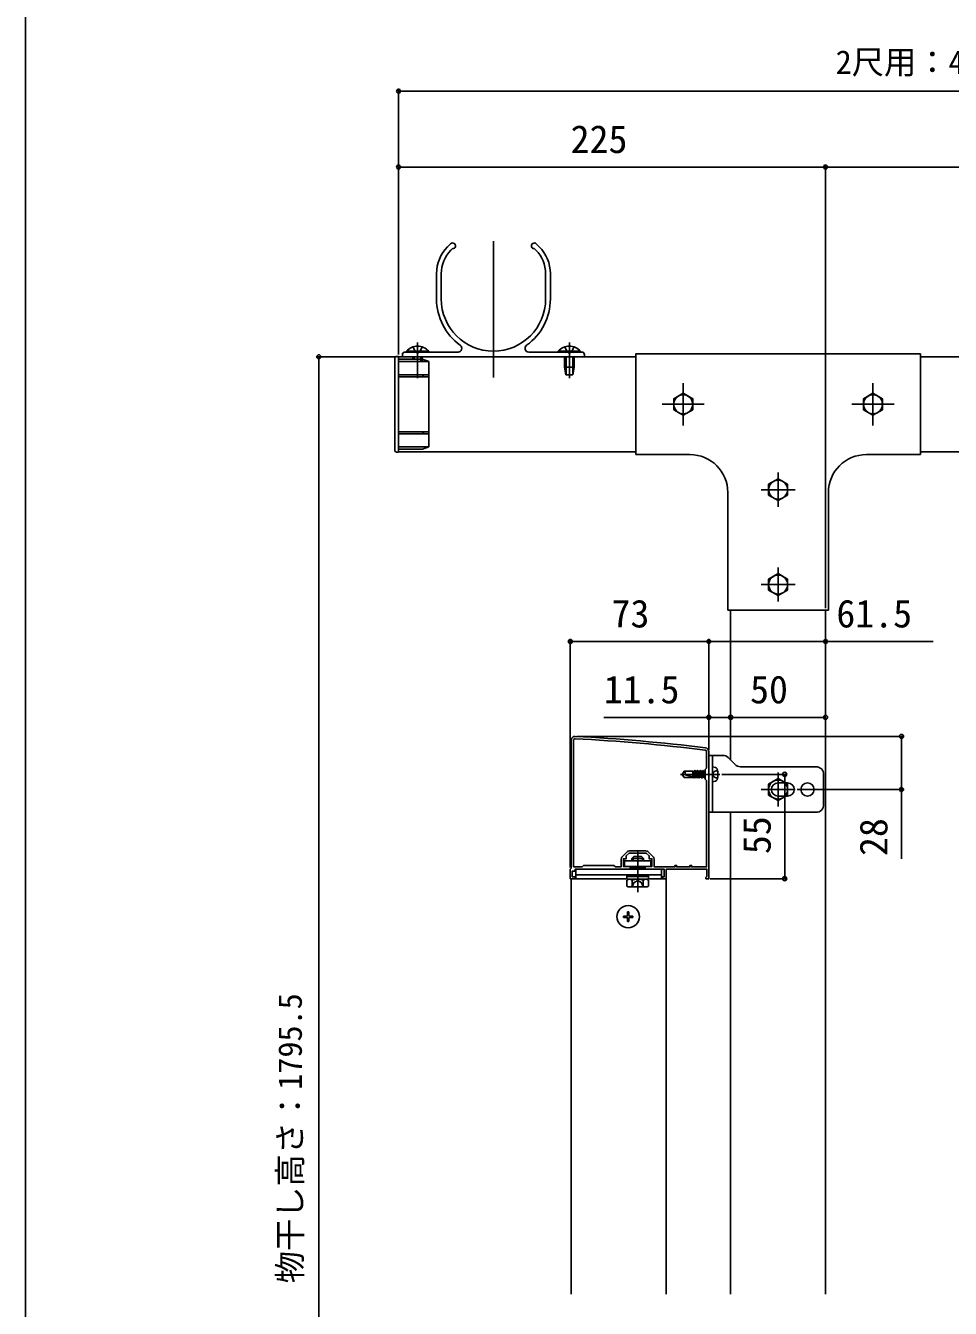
# Model space of a CAD drawing. Units: millimetres, scale not verified. Extents: x -875 to 875, y -1304 to 1296.
# Drawn here: x -875 to -388, y -763 to -87 of the extents above; entities that cross this region are included whole.
import ezdxf
from ezdxf.enums import TextEntityAlignment as Align

# ---------------------------------------------------------------- set-up
doc = ezdxf.new("R2010")
doc.units = ezdxf.units.MM
doc.header["$LTSCALE"] = 8
for name, color, linetype in [('0-2_YKK_11', 7, 'Continuous'), ('0-3_YKK_12', 2, 'Continuous'), ('0-4_YKK_13', 4, 'Continuous'), ('0-5_YKK_D', 6, 'Continuous'), ('0-6_YKK_ZWAK', 7, 'Continuous')]:
    doc.layers.add(name, color=color, linetype=linetype)
doc.styles.add('ＭＳ ゴシック', font='')
doc.styles.get('ＭＳ ゴシック').set_extended_font_data('MS Gothic')

msp = doc.modelspace()

# ---------------------------------------------------------------- linework, layer by layer
at = {"layer": '0-2_YKK_11'}
for p, q in [((-586.3, -530.5), (-586.3, -463.7)), ((-557.936, -522.439), (-560.761, -525.264)), ((-548.124, -522), (-556.876, -522)), ((-544.239, -525.264), (-547.064, -522.439))]:
    msp.add_line(p, q, dxfattribs=at)
for points in [[(-587.5, -463.7), (-587.5, -531.2), (-588, -531.7), (-588, -536.7), (-585.5, -536.7), (-585.5, -535.7), (-587, -535.7), (-587, -532.7), (-585.5, -532.7), (-585.5, -531.7), (-578.958, -531.7), (-578.775, -531.58), (-578.225, -531.58), (-578.042, -531.7), (-573.958, -531.7), (-573.775, -531.58), (-573.225, -531.58), (-573.042, -531.7), (-567.958, -531.7), (-567.775, -531.58), (-567.225, -531.58), (-567.042, -531.7), (-556.5, -531.7), (-556.5, -530.2), (-560, -530.2), (-560, -526.2), (-558.5, -526.2), (-558.5, -524.7), (-557, -523.2), (-552.958, -523.2), (-552.775, -523.08), (-552.225, -523.08), (-552.042, -523.2), (-548, -523.2), (-546.5, -524.7), (-546.5, -526.2), (-545, -526.2), (-545, -530.2), (-548.5, -530.2), (-548.5, -531.7)], [(-548.5, -531.7), (-538.5, -531.7), (-538.5, -535.7), (-539.5, -535.7), (-539.5, -536.7), (-537.5, -536.7), (-537.5, -531.7), (-528.958, -531.7), (-528.775, -531.58), (-528.225, -531.58), (-528.042, -531.7), (-516, -531.7), (-516, -535.408), (-516.25, -535.704), (-516.5, -536), (-516.5, -536.7), (-515, -536.7), (-515, -469.7)], [(-516.2, -469.7), (-516.2, -478.4), (-517, -479.2), (-517, -484.2), (-516.2, -485), (-516.2, -530.5), (-524.1, -530.5), (-524.1, -529.7), (-525, -529.7), (-525, -530.5), (-532, -530.5), (-532, -529.7), (-532.9, -529.7), (-532.9, -530.5), (-543.8, -530.5), (-543.8, -526.324)], [(-561.2, -526.324), (-561.2, -530.5), (-564.2, -530.5), (-565, -529.7), (-581, -529.7), (-581.8, -530.5), (-586.3, -530.5)]]:
    msp.add_lwpolyline(points, dxfattribs=at)
for centre, radius, start, end in [((-585.5, -463.7), 2, 86.9684, 180.00001), ((-585.5, -463.7), 0.8, 86.96839, 180.00001), ((-638.281, -1460.299), 998.796, 83.01993, 86.96841), ((-638.281, -1460.299), 999.996, 83.01993, 86.96841), ((-517, -469.7), 0.8, 0.00001, 83.01993), ((-517, -469.7), 2, 0.00001, 83.01993), ((-559.7, -526.324), 1.5, 134.99999, 179.99998), ((-556.876, -523.5), 1.5, 90.00002, 135.00001), ((-548.124, -523.5), 1.5, 44.99999, 89.99998), ((-545.3, -526.324), 1.5, 0.00002, 45.00001)]:
    msp.add_arc(centre, radius, start, end, dxfattribs=at)
at = {"layer": '0-3_YKK_12'}
for p, q in [((-628.5, -200.773), (-628.5, -272.567)), ((-668.5, -254.2), (-668.5, -272.854)), ((-588.5, -254.2), (-588.5, -272.854)), ((-678.5, -261.7), (-553.5, -261.7)), ((-403.5, -261.7), (21.5, -261.7)), ((-528.5, -297.8), (-528.5, -275.6)), ((-428.5, -297.8), (-428.5, -275.6)), ((-539.6, -286.7), (-517.4, -286.7)), ((-439.6, -286.7), (-417.4, -286.7)), ((-678.5, -311.7), (-553.5, -311.7)), ((-403.5, -311.7), (21.5, -311.7)), ((-478.5, -340.7), (-478.5, -322.7)), ((-487.5, -331.7), (-469.5, -331.7)), ((-478.5, -390.7), (-478.5, -372.7)), ((-487.5, -381.7), (-469.5, -381.7)), ((-503.5, -474.2), (-503.5, -395.2)), ((-453.5, -755.582), (-453.5, -395.2)), ((-509.2, -481.7), (-530, -481.7)), ((-478.5, -498.7), (-478.5, -480.7)), ((-487.5, -489.7), (-469.5, -489.7)), ((-503.5, -755.582), (-503.5, -501.7)), ((-587.5, -536.7), (-558.25, -536.7)), ((-587.5, -755.582), (-587.5, -536.7))]:
    msp.add_line(p, q, dxfattribs=at)
msp.add_lwpolyline([(-546.75, -536.7), (-537.5, -536.7), (-537.5, -755.582)], dxfattribs=at)
at = {"layer": '0-4_YKK_13'}
for p, q in [((-652.642, -203.721), (-651.06, -202.139)), ((-605.939, -202.139), (-604.358, -203.721)), ((-650.173, -204.787), (-650.874, -205.489)), ((-606.125, -205.489), (-606.827, -204.787)), ((-658.5, -231.2), (-658.5, -217.863)), ((-656, -217.863), (-656, -231.2)), ((-601, -231.2), (-601, -217.863)), ((-598.5, -217.863), (-598.5, -231.2)), ((-680.5, -262.5), (-680.5, -310.9)), ((-678.5, -261.5), (-679.5, -261.5)), ((-678.5, -311.9), (-678.5, -261.5)), ((-665.797, -263), (-678.5, -263)), ((-676.5, -261.4), (-676.5, -260.7)), ((-580.8, -261.7), (-676.2, -261.7)), ((-675, -259.2), (-669.241, -259.2)), ((-674.4, -258.689), (-666, -258.689)), ((-674.4, -259.2), (-674.4, -258.689)), ((-674.4, -259.2), (-662.6, -259.2)), ((-662.6, -258.689), (-671, -258.689)), ((-671, -263), (-671, -261.7)), ((-670.25, -261.7), (-670.25, -263)), ((-667.758, -259.2), (-647.155, -259.2)), ((-666.75, -261.7), (-666.75, -263.785)), ((-666, -261.7), (-666, -264.058)), ((-665.797, -263), (-662.5, -264.2)), ((-662.6, -259.2), (-662.6, -258.689)), ((-609.845, -259.2), (-589.241, -259.2)), ((-594.4, -258.689), (-586, -258.689)), ((-594.4, -259.2), (-594.4, -258.689)), ((-594.4, -259.2), (-582.6, -259.2)), ((-582.6, -258.689), (-591, -258.689)), ((-591, -267.2), (-591, -261.7)), ((-590.25, -261.7), (-590.25, -271.2)), ((-587.758, -259.2), (-582, -259.2)), ((-586.75, -261.7), (-586.75, -271.2)), ((-586, -261.7), (-586, -267.2)), ((-582.6, -259.2), (-582.6, -258.689)), ((-580.5, -260.7), (-580.5, -261.4)), ((-403.5, -313.2), (-403.5, -260.2)), ((-662.5, -264.2), (-678.5, -264.2)), ((-662.5, -264.2), (-662.5, -309.2)), ((-591, -267.2), (-586, -267.2)), ((-590.3, -271.2), (-591, -267.2)), ((-586.7, -271.2), (-586, -267.2)), ((-662.5, -271.2), (-678.5, -271.2)), ((-662.5, -272.2), (-678.5, -272.2)), ((-586.7, -271.2), (-590.3, -271.2)), ((-662.5, -301.2), (-678.5, -301.2)), ((-662.5, -302.2), (-678.5, -302.2)), ((-662.5, -309.2), (-678.5, -309.2)), ((-665.797, -310.4), (-678.5, -310.4)), ((-665.797, -310.4), (-662.5, -309.2)), ((-678.5, -311.9), (-679.5, -311.9)), ((-525, -313.2), (-553.5, -313.2)), ((-403.5, -313.2), (-432, -313.2)), ((-505, -333.2), (-505, -395.2)), ((-452, -333.2), (-452, -395.2)), ((-505, -395.2), (-452, -395.2)), ((-515, -501.7), (-515, -471.7)), ((-515, -471.7), (-507.657, -471.7)), ((-513, -471.7), (-513, -501.7)), ((-501.171, -476.528), (-504.828, -472.872)), ((-521.57, -483.8), (-522.361, -479.6)), ((-521.47, -483.8), (-522.261, -479.6)), ((-521.9, -480.225), (-522.261, -479.6)), ((-520.17, -483.8), (-520.961, -479.6)), ((-520.07, -483.8), (-520.861, -479.6)), ((-520.5, -480.225), (-520.861, -479.6)), ((-519.922, -480.225), (-519.561, -479.6)), ((-518.77, -483.8), (-519.561, -479.6)), ((-519.561, -479.6), (-519.461, -479.6)), ((-518.67, -483.8), (-519.461, -479.6)), ((-519.1, -480.225), (-519.461, -479.6)), ((-518.522, -480.225), (-518.161, -479.6)), ((-517.37, -483.8), (-518.161, -479.6)), ((-518.161, -479.6), (-518.061, -479.6)), ((-517.27, -483.8), (-518.061, -479.6)), ((-517.7, -480.225), (-518.061, -479.6)), ((-511.52, -478.096), (-513, -477.7)), ((-513, -477.7), (-513, -485.7)), ((-510.433, -479.5), (-512.364, -480.442)), ((-498.343, -477.7), (-458.5, -477.7)), ((-529, -481.7), (-527.938, -480)), ((-529, -481.7), (-527.938, -483.4)), ((-528.773, -481.604), (-523.5, -483.017)), ((-523.5, -480), (-527.938, -480)), ((-523.5, -483.4), (-527.938, -483.4)), ((-523.5, -483.4), (-523.5, -480)), ((-523.3, -480.225), (-523.5, -480)), ((-522.87, -483.8), (-523.5, -480.455)), ((-522.97, -483.8), (-523.5, -480.986)), ((-523.5, -482.545), (-523.331, -483.175)), ((-523.5, -483.175), (-523.331, -483.175)), ((-523.331, -483.175), (-522.97, -483.8)), ((-523.3, -480.225), (-522.722, -480.225)), ((-522.509, -483.175), (-523.3, -480.225)), ((-522.97, -483.8), (-522.87, -483.8)), ((-522.509, -483.175), (-522.87, -483.8)), ((-522.722, -480.225), (-521.931, -483.175)), ((-522.509, -483.175), (-521.931, -483.175)), ((-521.931, -483.175), (-521.57, -483.8)), ((-521.109, -483.175), (-521.9, -480.225)), ((-521.9, -480.225), (-521.322, -480.225)), ((-521.57, -483.8), (-521.47, -483.8)), ((-521.109, -483.175), (-521.47, -483.8)), ((-521.322, -480.225), (-520.531, -483.175)), ((-521.109, -483.175), (-519.131, -483.175)), ((-520.531, -483.175), (-520.17, -483.8)), ((-519.709, -483.175), (-520.5, -480.225)), ((-520.5, -480.225), (-519.922, -480.225)), ((-520.17, -483.8), (-520.07, -483.8)), ((-519.709, -483.175), (-520.07, -483.8)), ((-519.922, -480.225), (-519.131, -483.175)), ((-518.309, -483.175), (-519.1, -480.225)), ((-519.1, -480.225), (-518.522, -480.225)), ((-518.309, -483.175), (-518.67, -483.8)), ((-518.522, -480.225), (-517.731, -483.175)), ((-518.309, -483.175), (-517.731, -483.175)), ((-517.731, -483.175), (-517.37, -483.8)), ((-517, -482.837), (-517.7, -480.225)), ((-517.7, -480.225), (-517.122, -480.225)), ((-517.37, -483.8), (-517.27, -483.8)), ((-517, -483.332), (-517.27, -483.8)), ((-517.122, -480.225), (-517, -480.015)), ((-517.122, -480.225), (-517, -480.679)), ((-512.364, -480.442), (-513.033, -481.7)), ((-511.52, -485.304), (-513, -485.7)), ((-476, -486.2), (-478.5, -486.2)), ((-476, -486.2), (-473.5, -486.2)), ((-454.5, -481.7), (-454.5, -497.7)), ((-478.5, -493.2), (-476, -493.2)), ((-473.5, -493.2), (-476, -493.2)), ((-515, -501.7), (-458.5, -501.7)), ((-555.5, -526), (-554.5, -525)), ((-555.5, -526), (-549.5, -526)), ((-555.5, -526), (-555.5, -527.3)), ((-554.96, -525.46), (-554.96, -527.3)), ((-550.5, -525), (-554.5, -525)), ((-552.5, -543.822), (-552.5, -522.411)), ((-549.5, -526), (-550.5, -525)), ((-550.04, -525.46), (-550.04, -527.3)), ((-549.5, -527.3), (-549.5, -526)), ((-585, -531.7), (-540, -531.7)), ((-585, -536.7), (-585, -531.7)), ((-555.5, -530.2), (-555.5, -530.9)), ((-555.5, -530.9), (-549.5, -530.9)), ((-555.5, -530.9), (-555.038, -531.7)), ((-554.96, -530.2), (-554.96, -531.7)), ((-550.04, -530.2), (-550.04, -531.7)), ((-549.5, -530.9), (-549.962, -531.7)), ((-549.5, -530.9), (-549.5, -530.2)), ((-540, -536.7), (-540, -531.7)), ((-585, -534.7), (-540, -534.7)), ((-585, -536.7), (-558.274, -536.7)), ((-557.5, -537), (-558.274, -537.447)), ((-557.5, -541), (-558.274, -540.554)), ((-558.273, -540.554), (-558.273, -537.447)), ((-546.75, -534.7), (-558.25, -534.7)), ((-558.25, -535.5), (-558.25, -537)), ((-558.25, -535.5), (-546.75, -535.5)), ((-558.25, -537), (-546.75, -537)), ((-557.5, -537), (-547.5, -537)), ((-555.387, -540.554), (-555.387, -537.447)), ((-549.613, -540.554), (-549.613, -537.447)), ((-547.5, -537), (-546.727, -537.447)), ((-547.5, -541), (-546.727, -540.554)), ((-546.75, -537), (-546.75, -535.5)), ((-546.727, -540.554), (-546.727, -537.447)), ((-546.726, -536.7), (-540, -536.7)), ((-557.5, -541), (-547.5, -541)), ((-557.85, -554.2), (-557.15, -554.2)), ((-557.85, -554.2), (-557.85, -555.85)), ((-557.15, -554.2), (-557.15, -555.85)), ((-560, -556.35), (-560, -557.05)), ((-560, -556.35), (-558.35, -556.35)), ((-560, -557.05), (-558.35, -557.05)), ((-557.85, -557.55), (-557.85, -559.2)), ((-557.85, -559.2), (-557.15, -559.2)), ((-557.15, -557.55), (-557.15, -559.2)), ((-556.65, -556.35), (-555, -556.35)), ((-556.65, -557.05), (-555, -557.05)), ((-555, -556.35), (-555, -557.05))]:
    msp.add_line(p, q, dxfattribs=at)
for points in [[(-670.95, -256.484), (-669.65, -259.149), (-668.5, -259.76)], [(-666.05, -256.484), (-667.35, -259.149), (-668.5, -259.76)], [(-590.95, -256.484), (-589.65, -259.149), (-588.5, -259.76)], [(-586.05, -256.484), (-587.35, -259.149), (-588.5, -259.76)], [(-403.5, -260.2), (-553.5, -260.2), (-553.5, -313.2)], [(-522.722, -480.225), (-522.361, -479.6), (-522.261, -479.6)], [(-521.322, -480.225), (-520.961, -479.6), (-520.861, -479.6)], [(-519.131, -483.175), (-518.77, -483.8), (-518.67, -483.8)], [(-510.433, -483.9), (-512.364, -482.958), (-513.033, -481.7)], [(-558.25, -534.7), (-558.25, -535.5), (-546.75, -535.5), (-546.75, -534.7)], [(-555.55, -541.003), (-554.4, -538.645), (-552.5, -537.635)], [(-549.45, -541.003), (-550.6, -538.645), (-552.5, -537.635)]]:
    msp.add_lwpolyline(points, dxfattribs=at)
for points in [[(-528.5, -280.926), (-533.5, -283.813), (-533.5, -289.587), (-528.5, -292.473), (-523.5, -289.587), (-523.5, -283.813)], [(-428.5, -280.926), (-433.5, -283.813), (-433.5, -289.587), (-428.5, -292.473), (-423.5, -289.587), (-423.5, -283.813)], [(-478.5, -325.926), (-483.5, -328.813), (-483.5, -334.587), (-478.5, -337.473), (-473.5, -334.587), (-473.5, -328.813)], [(-478.5, -375.926), (-483.5, -378.813), (-483.5, -384.587), (-478.5, -387.473), (-473.5, -384.587), (-473.5, -378.813)], [(-478.5, -495.473), (-483.5, -492.587), (-483.5, -486.813), (-478.5, -483.926), (-473.5, -486.813), (-473.5, -492.587)], [(-559.5, -530.2), (-545.5, -530.2), (-545.5, -527.3), (-559.5, -527.3)]]:
    msp.add_lwpolyline(points, close=True, dxfattribs=at)
for centre, radius in [((-528.5, -286.7), 5), ((-428.5, -286.7), 5), ((-478.5, -331.7), 5), ((-478.5, -381.7), 5), ((-478.5, -489.7), 5), ((-463, -489.7), 3.5), ((-557.5, -556.7), 5.9)]:
    msp.add_circle(centre, radius, dxfattribs=at)
for centre, radius, start, end in [((-650, -203.2), 1.5, 271.23828, 135.00001), ((-607, -203.2), 1.5, 45.00003, 268.76172), ((-638.5, -217.863), 20, 135.00001, 180), ((-638.5, -217.863), 17.5, 135.00001, 180), ((-649.961, -205), 0.3, 91.23824, 135.00001), ((-607.039, -205), 0.3, 45.00003, 88.76174), ((-618.5, -217.863), 17.5, 359.99998, 45.00003), ((-618.5, -217.863), 20, 359.99998, 45.00003), ((-628.5, -231.2), 30, 180, 234.34094), ((-628.5, -231.2), 27.5, 180, 359.99998), ((-628.5, -231.2), 30, 305.65912, 359.99998), ((-668.5, -264.117), 8.017, 42.61678, 137.38322), ((-647.155, -257.2), 2, 270, 54.3409), ((-609.845, -257.2), 2, 125.65908, 270), ((-588.5, -264.117), 8.017, 42.61678, 137.38322), ((-679.5, -262.5), 1, 90, 180), ((-675, -260.7), 1.5, 90.00002, 180), ((-676.2, -261.4), 0.3, 180, 270), ((-669.241, -259.5), 0.3, 22.02431, 90.00002), ((-668.5, -259.2), 0.5, 202.02429, 337.97571), ((-667.758, -259.5), 0.3, 90.00002, 157.97567), ((-589.241, -259.5), 0.3, 22.02431, 90.00002), ((-588.5, -259.2), 0.5, 202.02429, 337.97571), ((-587.758, -259.5), 0.3, 90.00002, 157.97567), ((-582, -260.7), 1.5, 359.99998, 90.00002), ((-580.8, -261.4), 0.3, 270, 359.99998), ((-679.5, -310.9), 1, 180, 270), ((-525, -333.2), 20, 0, 90), ((-432, -333.2), 20, 90, 180), ((-507.657, -475.7), 4, 45.00008, 90), ((-511.883, -479.449), 1.4, 14.32332, 75), ((-520.7, -481.7), 10.5, 345.67668, 14.32332), ((-498.343, -473.7), 4, 225.00008, 270), ((-458.5, -481.7), 4, 0, 90), ((-528.825, -481.797), 0.2, 75, 148), ((-529.907, -481.54), 2.5, 350.31336, 38.01351), ((-511.883, -483.951), 1.4, 285, 345.67668), ((-478.5, -489.7), 3.5, 90, 270), ((-473.5, -489.7), 3.5, 270, 90), ((-458.5, -497.7), 4, 270, 0), ((-556.83, -539.556), 2.556, 55.61708, 124.38292), ((-556.83, -538.445), 2.556, 235.61708, 304.38292), ((-552.5, -546.554), 9.554, 72.41276, 107.58724), ((-552.5, -531.447), 9.554, 252.41276, 287.58724), ((-548.17, -539.556), 2.556, 55.61708, 124.38292), ((-548.17, -538.445), 2.556, 235.61708, 304.38292), ((-558.35, -555.85), 0.5, 270, 0), ((-558.35, -557.55), 0.5, 0, 90), ((-556.65, -555.85), 0.5, 180, 270), ((-556.65, -557.55), 0.5, 90, 180)]:
    msp.add_arc(centre, radius, start, end, dxfattribs=at)
for centre, major_axis, start_param, end_param in [((-664.417, -271.7), (-1.38, 0), 4.712389, 7.8539816), ((-664.417, -301.7), (1.38, 0), 1.5707963, 4.712389)]:
    msp.add_ellipse(centre, major_axis=major_axis, ratio=0.362319, start_param=start_param, end_param=end_param, dxfattribs=at)
at = {"layer": '0-5_YKK_D'}
for p, q in [((-678.5, -260.5), (-678.5, -120.7)), ((-678.5, -121.7), (21.5, -121.7)), ((-678.5, -260.5), (-678.5, -160.7)), ((-678.5, -161.7), (-453.5, -161.7)), ((-453.5, -394.2), (-453.5, -160.7)), ((-453.5, -394.2), (-453.5, -160.7)), ((-453.5, -161.7), (21.5, -161.7)), ((-679.5, -261.7), (-721.5, -261.7)), ((-720.5, -1046.7), (-720.5, -261.7)), ((-588, -530.824), (-588, -410.7)), ((-515, -411.7), (-588, -411.7)), ((-515, -468.7), (-515, -410.7)), ((-515, -468.7), (-515, -410.7)), ((-453.5, -446.7), (-453.5, -410.7)), ((-515, -468.7), (-515, -450.7)), ((-503.5, -448.7), (-503.5, -452.7)), ((-503.5, -448.7), (-503.5, -452.7)), ((-503.5, -451.7), (-453.5, -451.7)), ((-453.5, -448.7), (-453.5, -452.7)), ((-584.5, -461.7), (-412.5, -461.7)), ((-508.2, -481.7), (-474, -481.7)), ((-475, -481.7), (-475, -536.7)), ((-468.5, -489.7), (-412.5, -489.7)), ((-514.3, -536.7), (-474, -536.7))]:
    msp.add_line(p, q, dxfattribs=at)
for points in [[(-515, -411.7), (-453.5, -411.7), (-396.722, -411.7)], [(-503.5, -451.7), (-515, -451.7), (-570.3, -451.7)], [(-413.5, -461.7), (-413.5, -489.7), (-413.5, -526.25)]]:
    msp.add_lwpolyline(points, dxfattribs=at)
for centre in [(-678.5, -121.7), (-678.5, -161.7), (-453.5, -161.7), (-453.5, -161.7), (-720.5, -261.7), (-588, -411.7), (-515, -411.7), (-515, -411.7), (-453.5, -411.7), (-515, -451.7), (-503.5, -451.7), (-503.5, -451.7), (-453.5, -451.7), (-413.5, -461.7), (-475, -481.7), (-413.5, -489.7), (-475, -536.7)]:
    msp.add_circle(centre, 1.075, dxfattribs=at)
at = {"layer": '0-6_YKK_ZWAK'}
msp.add_line((-875, 1246.3), (-875, -1303.7), dxfattribs=at)

# ---------------------------------------------------------------- texts
at = {"layer": '0-5_YKK_D', "style": 'ＭＳ ゴシック'}
for s, height, p in [('2尺用：400、3尺用：700', 12.46, (-448.176, -116.382)), ('225', 14.66, (-587.818, -158.7)), ('73', 14.66, (-566.273, -408.7)), ('61.5', 14.66, (-447.791, -408.7)), ('11.5', 14.66, (-570.368, -448.7)), ('50', 14.66, (-493.272, -448.7))]:
    msp.add_text(s, height=height, dxfattribs=at).set_placement(p, align=Align.BOTTOM_LEFT)
for s, height, p in [('55', 14.66, (-478, -523.745)), ('28', 14.66, (-416.5, -524.727)), ('物干し高さ：1795.5', 12.46, (-725.721, -749.873))]:
    msp.add_text(s, height=height, rotation=90, dxfattribs=at).set_placement(p, align=Align.BOTTOM_LEFT)

doc.saveas('drawing.dxf')
